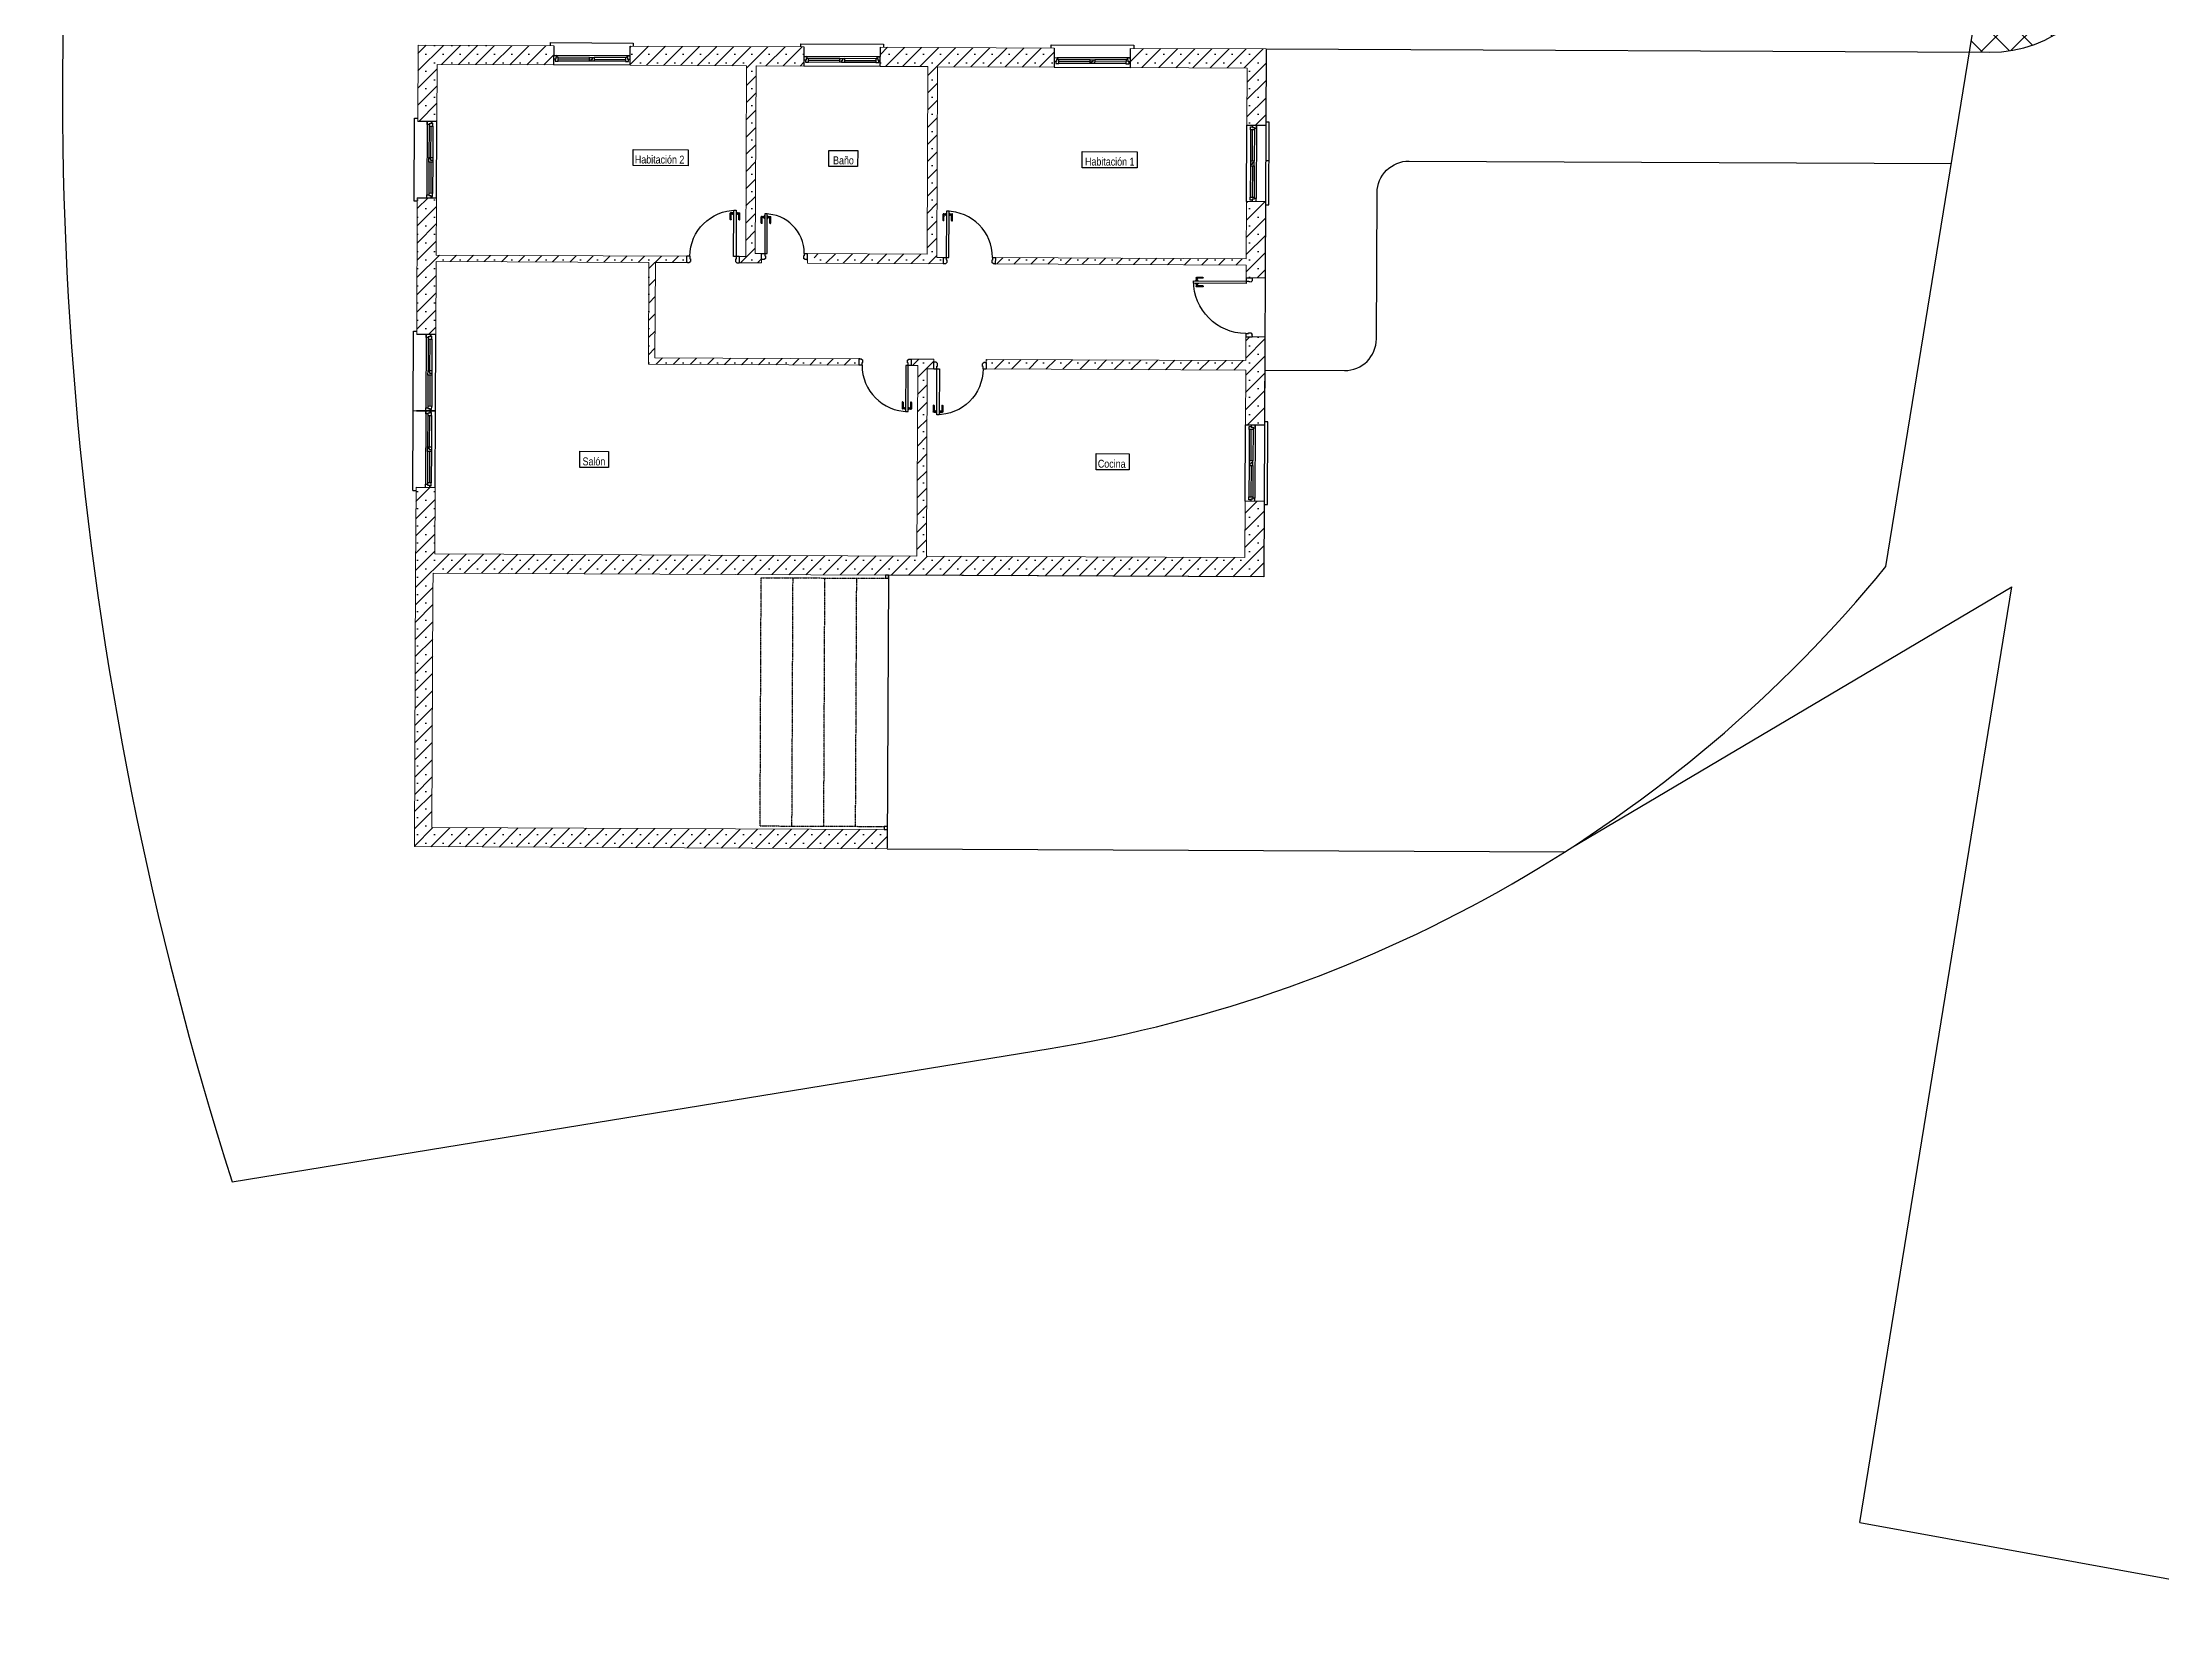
# Model space of a CAD drawing. Header units: millimetres. Extents: x 712192 to 1044287, y 40211 to 168571.
# Drawn here: x 826156 to 849976, y 40211 to 58137 of the extents above; entities that cross this region are included whole.
import ezdxf

# ---------------------------------------------------------------- set-up
doc = ezdxf.new("R2010")
doc.units = ezdxf.units.MM
doc.linetypes.add('ACAD_ISO10W100', pattern=[18, 12, -3, 0, -3])
for name, color, linetype in [('Aceras', 8, 'Continuous'), ('Carpinteria', 14, 'Continuous'), ('Cerramiento', 7, 'Continuous'), ('Cristal', 4, 'Continuous'), ('Fina', 2, 'Continuous'), ('Sombreado muros', 30, 'Continuous'), ('Textos', 5, 'Continuous')]:
    doc.layers.add(name, color=color, linetype=linetype)
for name, color, linetype, lineweight in [('Edificaciones', 6, 'Continuous', 18), ('Parcela', 1, 'Continuous', 30), ('Viales', 7, 'Continuous', 30)]:
    doc.layers.add(name, color=color, linetype=linetype, lineweight=lineweight)
doc.styles.add('basico', font='arial.ttf', dxfattribs={"width": 0.8})

# ---------------------------------------------------------------- blocks, each defined once
blk = doc.blocks.new('p825')
at = {"layer": 'Carpinteria'}
for p, q in [((-0.054, 0.68), (-0.054, 0.78)), ((-0.039, 0.785), (-0.049, 0.785)), ((-0.044, 0.675), (-0.049, 0.675)), ((-0.039, 0.68), (-0.039, 0.785)), ((-0.007, 0.785), (-0.017, 0.785)), ((-0.017, 0.765), (-0.017, 0.785)), ((-0.007, 0.765), (-0.017, 0.765)), ((-0.007, 0.754), (-0.007, 0.796)), ((0, 0.796), (-0.007, 0.796)), ((0, 0.754), (-0.007, 0.754)), ((0.04, 0.825), (0, 0.825)), ((0, 0.825), (0, 0)), ((0.04, 0), (0.04, 0.825)), ((0.04, 0.796), (0.047, 0.796)), ((0.04, 0.754), (0.047, 0.754)), ((0.047, 0.754), (0.047, 0.796)), ((0.047, 0.785), (0.057, 0.785)), ((0.047, 0.765), (0.057, 0.765)), ((0.057, 0.765), (0.057, 0.785)), ((0.079, 0.785), (0.089, 0.785)), ((0.079, 0.68), (0.079, 0.785)), ((0.084, 0.675), (0.089, 0.675)), ((0.094, 0.68), (0.094, 0.78)), ((-0.05, 0), (0, 0)), ((0, 0), (0.04, 0)), ((0, 0), (0, -0.04)), ((0.825, 0), (0.875, 0)), ((0.825, 0), (0.825, -0.04)), ((-0.01, -0.1), (-0.05, -0.1)), ((0.01, -0.08), (-0.01, -0.1)), ((0, -0.04), (0.01, -0.04)), ((0.01, -0.04), (0.01, -0.05)), ((0.01, -0.05), (0.01, -0.06)), ((0.01, -0.06), (0.01, -0.08)), ((0.825, -0.04), (0.815, -0.04)), ((0.815, -0.04), (0.815, -0.05)), ((0.815, -0.05), (0.815, -0.06)), ((0.815, -0.06), (0.815, -0.08)), ((0.815, -0.08), (0.84, -0.1)), ((0.86, -0.1), (0.84, -0.1)), ((0.86, -0.1), (0.875, -0.1))]:
    blk.add_line(p, q, dxfattribs=at)
for centre, radius, start, end in [((-0.049, 0.78), 0.005, 90, 180), ((-0.049, 0.68), 0.005, 180, 270), ((-0.044, 0.68), 0.005, 270, 0), ((-0.028, 0.812), 0.0294, 248.0255, 291.9745), ((-0.028, 0.738), 0.0294, 68.0255, 111.9745), ((0, 0), 0.825, 0, 90), ((0.068, 0.812), 0.0294, 248.0255, 291.9745), ((0.068, 0.738), 0.0294, 68.0255, 111.9745), ((0.084, 0.68), 0.005, 180, 270), ((0.089, 0.78), 0.005, 0, 90), ((0.089, 0.68), 0.005, 270, 0)]:
    blk.add_arc(centre, radius, start, end, dxfattribs=at)
at = {"layer": 'Cerramiento'}
for p, q in [((-0.05, 0), (-0.05, -0.1)), ((0.875, 0), (0.875, -0.1))]:
    blk.add_line(p, q, dxfattribs=at)
blk = doc.blocks.new('p725')
at = {"layer": 'Carpinteria'}
for p, q in [((-0.054, 0.58), (-0.054, 0.68)), ((-0.039, 0.685), (-0.049, 0.685)), ((-0.039, 0.58), (-0.039, 0.685)), ((-0.007, 0.685), (-0.017, 0.685)), ((-0.017, 0.665), (-0.017, 0.685)), ((-0.007, 0.654), (-0.007, 0.696)), ((0, 0.696), (-0.007, 0.696)), ((0.04, 0.725), (0, 0.725)), ((0, 0.725), (0, -0.04)), ((0.04, 0), (0.04, 0.725)), ((0.04, 0.696), (0.047, 0.696)), ((0.047, 0.654), (0.047, 0.696)), ((0.047, 0.685), (0.057, 0.685)), ((0.057, 0.665), (0.057, 0.685)), ((0.079, 0.685), (0.089, 0.685)), ((0.079, 0.58), (0.079, 0.685)), ((0.094, 0.58), (0.094, 0.68)), ((-0.044, 0.575), (-0.049, 0.575)), ((-0.007, 0.665), (-0.017, 0.665)), ((0, 0.654), (-0.007, 0.654)), ((0.04, 0.654), (0.047, 0.654)), ((0.047, 0.665), (0.057, 0.665)), ((0.084, 0.575), (0.089, 0.575)), ((-0.05, 0), (0, 0)), ((0, 0), (0.04, 0)), ((0.725, 0), (0.775, 0)), ((0.725, 0), (0.725, -0.04)), ((-0.01, -0.1), (-0.05, -0.1)), ((0.01, -0.08), (-0.01, -0.1)), ((0, -0.04), (0.01, -0.04)), ((0.01, -0.04), (0.01, -0.08)), ((0.725, -0.04), (0.715, -0.04)), ((0.715, -0.04), (0.715, -0.08)), ((0.74, -0.1), (0.715, -0.08)), ((0.76, -0.1), (0.74, -0.1)), ((0.76, -0.1), (0.775, -0.1))]:
    blk.add_line(p, q, dxfattribs=at)
for centre, radius, start, end in [((-0.049, 0.68), 0.005, 90, 180), ((-0.028, 0.712), 0.0294, 248.0255, 291.9745), ((-0.028, 0.638), 0.0294, 68.0255, 111.9745), ((0, 0), 0.725, 0, 90), ((0.068, 0.712), 0.0294, 248.0255, 291.9745), ((0.068, 0.638), 0.0294, 68.0255, 111.9745), ((0.089, 0.68), 0.005, 0, 90), ((-0.049, 0.58), 0.005, 180, 270), ((-0.044, 0.58), 0.005, 270, 0), ((0.084, 0.58), 0.005, 180, 270), ((0.089, 0.58), 0.005, 270, 0)]:
    blk.add_arc(centre, radius, start, end, dxfattribs=at)
at = {"layer": 'Cerramiento'}
for p, q in [((-0.05, 0), (-0.05, -0.1)), ((0.775, -0.1), (0.775, 0))]:
    blk.add_line(p, q, dxfattribs=at)
blk = doc.blocks.new('ven2')
at = {"layer": 'Carpinteria'}
for p, q in [((0, 0.5), (0.04, 0.5)), ((0.03, 0.3), (0, 0.3)), ((0.02, 0.3), (0.02, 0.2)), ((0.04, 0.4), (0.03, 0.4)), ((0.03, 0.4), (0.03, 0.3)), ((0.04, 0.5), (0.04, 0.4)), ((1, 0.5), (0.04, 0.5)), ((0.06, 0.4), (0.04, 0.4)), ((0.06, 0.2), (0.06, 0.4)), ((0.47, 0.4), (0.06, 0.4)), ((0.47, 0.2), (0.47, 0.4)), ((0.47, 0.4), (0.53, 0.4)), ((0.49, 0.2), (0.49, 0.3)), ((0.49, 0.3), (0.51, 0.3)), ((0.51, 0.3), (0.51, 0.4)), ((0.53, 0.4), (0.53, 0.2)), ((0.94, 0.4), (0.53, 0.4)), ((0.96, 0.4), (0.94, 0.4)), ((0.94, 0.4), (0.94, 0.2)), ((0.96, 0.4), (0.96, 0.5)), ((0.96, 0.5), (1, 0.5)), ((0.97, 0.4), (0.96, 0.4)), ((0.97, 0.3), (0.97, 0.4)), ((1, 0.3), (0.97, 0.3)), ((0.98, 0.2), (0.98, 0.3)), ((0.02, 0.2), (0.06, 0.2)), ((0.49, 0.2), (0.06, 0.2)), ((0.53, 0.2), (0.49, 0.2)), ((0.94, 0.2), (0.53, 0.2)), ((0.94, 0.2), (0.98, 0.2))]:
    blk.add_line(p, q, dxfattribs=at)
at = {"layer": 'Cerramiento'}
for p, q in [((0, 1), (0, 0)), ((1, 0), (1, 1))]:
    blk.add_line(p, q, dxfattribs=at)
at = {"layer": 'Cristal'}
for p, q in [((0.47, 0.3), (0.06, 0.3)), ((0.53, 0.3), (0.94, 0.3))]:
    blk.add_line(p, q, dxfattribs=at)
blk = doc.blocks.new('p625')
at = {"layer": 'Carpinteria'}
for p, q in [((-0.054, 0.48), (-0.054, 0.58)), ((-0.039, 0.585), (-0.049, 0.585)), ((-0.044, 0.475), (-0.049, 0.475)), ((-0.039, 0.48), (-0.039, 0.585)), ((-0.017, 0.565), (-0.017, 0.585)), ((-0.007, 0.585), (-0.017, 0.585)), ((-0.007, 0.565), (-0.017, 0.565)), ((0, 0.596), (-0.007, 0.596)), ((-0.007, 0.554), (-0.007, 0.596)), ((0, 0.554), (-0.007, 0.554)), ((0.04, 0.625), (0, 0.625)), ((0, 0.625), (0, -0.04)), ((0.04, 0), (0.04, 0.625)), ((0.04, 0.596), (0.047, 0.596)), ((0.04, 0.554), (0.047, 0.554)), ((0.047, 0.554), (0.047, 0.596)), ((0.047, 0.585), (0.057, 0.585)), ((0.047, 0.565), (0.057, 0.565)), ((0.057, 0.565), (0.057, 0.585)), ((0.079, 0.48), (0.079, 0.585)), ((0.079, 0.585), (0.089, 0.585)), ((0.084, 0.475), (0.089, 0.475)), ((0.094, 0.48), (0.094, 0.58)), ((-0.05, 0), (0, 0)), ((0, 0), (0.04, 0)), ((0.625, 0), (0.675, 0)), ((0.625, 0), (0.625, -0.04)), ((-0.01, -0.1), (-0.05, -0.1)), ((0.01, -0.08), (-0.01, -0.1)), ((0, -0.04), (0.01, -0.04)), ((0.01, -0.04), (0.01, -0.08)), ((0.625, -0.04), (0.615, -0.04)), ((0.615, -0.04), (0.615, -0.08)), ((0.64, -0.1), (0.615, -0.08)), ((0.66, -0.1), (0.64, -0.1)), ((0.66, -0.1), (0.675, -0.1))]:
    blk.add_line(p, q, dxfattribs=at)
for centre, radius, start, end in [((-0.049, 0.58), 0.005, 90, 180), ((-0.049, 0.48), 0.005, 180, 270), ((-0.044, 0.48), 0.005, 270, 0), ((-0.028, 0.612), 0.0294, 248.0255, 291.9745), ((-0.028, 0.538), 0.0294, 68.0255, 111.9745), ((0, 0), 0.625, 0, 90), ((0.068, 0.612), 0.0294, 248.0255, 291.9745), ((0.068, 0.538), 0.0294, 68.0255, 111.9745), ((0.084, 0.48), 0.005, 180, 270), ((0.089, 0.58), 0.005, 0, 90), ((0.089, 0.48), 0.005, 270, 0)]:
    blk.add_arc(centre, radius, start, end, dxfattribs=at)
at = {"layer": 'Cerramiento'}
for p, q in [((-0.05, -0.1), (-0.05, 0)), ((0.675, -0.1), (0.675, 0))]:
    blk.add_line(p, q, dxfattribs=at)

msp = doc.modelspace()

# ---------------------------------------------------------------- hatches: boundary and pattern name
at = {"layer": 'Aceras'}
h = msp.add_hatch(dxfattribs=at)
h.set_pattern_fill('ANSI37', color=256, scale=71.580675)
h.set_pattern_definition([(45, (270544.93, 3236.83), (-160.7032, 160.7032), []), (135, (270544.93, 3236.83), (-160.7032, -160.7032), [])])
h.paths.add_polyline_path([(757552, 126920, 0.414214), (755563, 127297), (722138, 104533), (722944, 103350)])
h.paths.add_polyline_path([(787790, 143539), (799687, 138960, 0.414214), (798865, 140810), (788304, 144875, 0.319675), (777176, 142017), (764778, 133574, 0.414214), (764401, 131584), (778150, 140948, -0.325822)])
h.paths.add_polyline_path([(824260, 129503), (824297, 129905, 0.335762), (823386, 131373), (810355, 136388, 0.414214), (808504, 135566)])
h.paths.add_polyline_path([(833260, 127573, 0.414214), (831409, 126751), (836939, 124623), (836986, 124935, 0.351854), (836085, 126485)])
h.paths.add_polyline_path([(852012, 118821, -0.378204), (856528, 111652), (854208, 97365, 0.414214), (855850, 98548), (857942, 111422, 0.375958), (852475, 120177), (844825, 123121, 0.414214), (842975, 122299)])
h.paths.add_polyline_path([(854898, 92685, 0.421729), (853678, 94333), (850815, 76534, 0.416122), (852466, 77716)])
h.paths.add_polyline_path([(851021, 68815, 0.414214), (849837, 70458), (847818, 58027), (848044, 58026, 0.369067), (849463, 59228)])
at = {"layer": 'Sombreado muros'}
h = msp.add_hatch(dxfattribs=at)
h.set_pattern_fill('SACNCR', color=256, scale=57.26454)
h.set_pattern_definition([(45, (270544.93, 3236.83), (-96.42192, 96.42192), []), (45, (270641.35, 3236.83), (-96.42192, 96.42192), [0, -136.361185])])
h.paths.add_polyline_path([(839912, 58063), (838388, 58069), (838387, 57855), (839697, 57849), (839694, 57206), (839908, 57205)])
h.paths.add_polyline_path([(837529, 58073), (835575, 58082), (835574, 57867), (836110, 57865), (836101, 55757), (834830, 55762), (834830, 55655), (836280, 55648), (836280, 55720), (836208, 55720), (836218, 57864), (837528, 57858)])
h.paths.add_polyline_path([(834716, 58086), (832761, 58095), (832761, 57880), (834070, 57874), (834061, 55730), (833989, 55730), (833989, 55659), (834239, 55658), (834240, 55765), (834168, 55765), (834178, 57873), (834715, 57871)])
h.paths.add_polyline_path([(831903, 58098), (830378, 58105), (830374, 57248), (830589, 57247), (830592, 57890), (831902, 57884)])
h.paths.add_polyline_path([(830582, 55674), (832974, 55663), (832969, 54518), (835333, 54507), (835333, 54579), (833041, 54589), (833046, 55663), (833398, 55661), (833399, 55733), (830582, 55745), (830585, 56388), (830370, 56389), (830363, 54853), (830578, 54852)])
h.paths.add_polyline_path([(839905, 56346), (839690, 56347), (839687, 55705), (836870, 55717), (836870, 55646), (839687, 55633), (839686, 55490), (839901, 55489)])
h.paths.add_polyline_path([(839898, 54827), (839683, 54828), (839682, 54559), (836765, 54573), (836765, 54465), (839681, 54452), (839679, 53835), (839893, 53835)])
h.paths.add_polyline_path([(839890, 52976), (839675, 52977), (839672, 52344), (836093, 52360), (836102, 54468), (836174, 54468), (836174, 54575), (835924, 54576), (835924, 54505), (835995, 54504), (835986, 52360), (830567, 52385), (830570, 53134), (830356, 53135), (830351, 52171), (830338, 49094), (835653, 49070), (835654, 49285), (835618, 49285), (830534, 49308), (830546, 51955), (830547, 52170), (839886, 52128)])

# ---------------------------------------------------------------- linework, layer by layer
at = {"layer": 'Carpinteria', "linetype": 'ACAD_ISO10W100'}
for p, q in [((834223, 49327), (834235, 52118)), ((834235, 52118), (835631, 52111)), ((834581, 49326), (834593, 52116)), ((834939, 49324), (834951, 52114)), ((835296, 49322), (835309, 52113)), ((834223, 49327), (835619, 49321))]:
    msp.add_line(p, q, dxfattribs=at)
at = {"layer": 'Carpinteria'}
for p, q in [((835667, 52147), (835631, 52147)), ((835631, 52147), (835631, 52111)), ((835631, 52111), (835667, 52111)), ((835667, 52111), (835667, 52147)), ((835619, 49321), (835618, 49285)), ((835654, 49321), (835619, 49321)), ((835654, 49285), (835654, 49321)), ((835618, 49285), (835654, 49285))]:
    msp.add_line(p, q, dxfattribs=at)
at = {"layer": 'Edificaciones'}
for p, q in [((831902, 57884), (831903, 58098)), ((832761, 57880), (832761, 58095)), ((834715, 57871), (834716, 58086)), ((835574, 57867), (835575, 58082)), ((837528, 57858), (837529, 58073)), ((838387, 57855), (838388, 58069)), ((834061, 55730), (834070, 57874)), ((834168, 55765), (834178, 57873)), ((836101, 55757), (836110, 57865)), ((836208, 55720), (836218, 57864)), ((837528, 57858), (836218, 57864)), ((839697, 57849), (838387, 57855)), ((839694, 57206), (839697, 57849)), ((830589, 57247), (830374, 57248)), ((839908, 57205), (839694, 57206)), ((830585, 56388), (830370, 56389)), ((839905, 56346), (839690, 56347)), ((833399, 55733), (830582, 55745)), ((834240, 55765), (834168, 55765)), ((834240, 55765), (834239, 55658)), ((836101, 55757), (834755, 55763)), ((834755, 55763), (834755, 55655)), ((832974, 55663), (830582, 55674)), ((832974, 55663), (832969, 54518)), ((833046, 55663), (833041, 54589)), ((833398, 55661), (833046, 55663)), ((833399, 55733), (833398, 55661)), ((834061, 55730), (833989, 55730)), ((833989, 55730), (833989, 55659)), ((834239, 55658), (833989, 55659)), ((836280, 55648), (834755, 55655)), ((836280, 55720), (836208, 55720)), ((836280, 55720), (836280, 55648)), ((839687, 55705), (836870, 55717)), ((836870, 55717), (836870, 55646)), ((839687, 55633), (836870, 55646)), ((839686, 55490), (839901, 55489)), ((830578, 54852), (830363, 54853)), ((839683, 54828), (839898, 54827)), ((835333, 54579), (833041, 54589)), ((835333, 54507), (835333, 54579)), ((836174, 54575), (835924, 54576)), ((835924, 54505), (835924, 54576)), ((836174, 54468), (836174, 54575)), ((839682, 54559), (836765, 54573)), ((836765, 54465), (836765, 54573)), ((835333, 54507), (832969, 54518)), ((835995, 54504), (835924, 54505)), ((835986, 52360), (835995, 54504)), ((836093, 52360), (836102, 54468)), ((836174, 54468), (836102, 54468)), ((839681, 54452), (836765, 54465)), ((830574, 53993), (830324, 53995)), ((839893, 53835), (839679, 53835)), ((830570, 53134), (830356, 53135)), ((839675, 52977), (839672, 52344)), ((839890, 52976), (839675, 52977)), ((830546, 51955), (830547, 52170))]:
    msp.add_line(p, q, dxfattribs=at)
for points in [[(831903, 58098), (830378, 58105), (830374, 57248)], [(831902, 57884), (830592, 57890), (830589, 57247)], [(834716, 58086), (832761, 58095)], [(837529, 58073), (835575, 58082)], [(839908, 57205), (839912, 58063), (838388, 58069)], [(834070, 57874), (832761, 57880)], [(834715, 57871), (834178, 57873)], [(836110, 57865), (835574, 57867)], [(830370, 56389), (830363, 54853)], [(830585, 56388), (830582, 55745)], [(839687, 55705), (839690, 56347)], [(839901, 55489), (839905, 56346)], [(830582, 55674), (830578, 54852)], [(839686, 55454), (839687, 55633)], [(839682, 54559), (839683, 54864)], [(839893, 53835), (839898, 54827)], [(839679, 53835), (839681, 54452)], [(830356, 53135), (830351, 52171)], [(830570, 53134), (830567, 52385), (835986, 52360)], [(830547, 52170), (839886, 52128), (839890, 52976)], [(830351, 52171), (830338, 49094), (835653, 49070), (835654, 49321)], [(836093, 52360), (839672, 52344)], [(830546, 51955), (830534, 49308), (835654, 49285)]]:
    msp.add_lwpolyline(points, dxfattribs=at)
at = {"layer": 'Fina'}
for p, q in [((831867, 58099), (831867, 58134)), ((831867, 58134), (832797, 58130)), ((832797, 58130), (832797, 58094)), ((834680, 58086), (834680, 58122)), ((834680, 58122), (835611, 58118)), ((835611, 58118), (835610, 58082)), ((837493, 58073), (837493, 58109)), ((837493, 58109), (838424, 58105)), ((838424, 58105), (838423, 58069)), ((832761, 57880), (831902, 57884)), ((835574, 57867), (834715, 57871)), ((837528, 57858), (838387, 57855)), ((830334, 56353), (830338, 57284)), ((830338, 57284), (830374, 57284)), ((830585, 56388), (830589, 57247)), ((839690, 56347), (839694, 57206)), ((839944, 57241), (839909, 57241)), ((839940, 56310), (839944, 57241)), ((830370, 56353), (830334, 56353)), ((839904, 56311), (839940, 56310)), ((830320, 53100), (830328, 54889)), ((830328, 54889), (830363, 54889)), ((830574, 53993), (830578, 54852)), ((830570, 53134), (830574, 53993)), ((839675, 52977), (839679, 53835)), ((839929, 53870), (839894, 53870)), ((839925, 52940), (839929, 53870)), ((830320, 53100), (830355, 53100)), ((839889, 52940), (839925, 52940))]:
    msp.add_line(p, q, dxfattribs=at)
at = {"layer": 'Parcela'}
msp.add_lwpolyline([(778766, 99988), (832631, 93802), (831104, 88161, -0.011935), (825299, 68584, 0.268033), (825763, 66425, -0.222067), (826768, 63154, 0.112349), (828288, 45326), (837483, 46825, 0.182692), (846878, 52243), (849837, 70458)], format="xyb", dxfattribs=at)
at = {"layer": 'Textos'}
for points in [[(833413, 56748), (832796, 56751), (832797, 56933), (833414, 56930)], [(835319, 56740), (834994, 56741), (834995, 56923), (835320, 56922)], [(838460, 56726), (837843, 56728), (837844, 56910), (838460, 56908)], [(832520, 53356), (832195, 53357), (832195, 53539), (832520, 53538)], [(838371, 53330), (837999, 53331), (838000, 53513), (838371, 53512)]]:
    msp.add_lwpolyline(points, close=True, dxfattribs=at)
at = {"layer": 'Viales'}
for p, q in [((839912, 58063), (839886, 52128)), ((839896, 54451), (840791, 54447)), ((835667, 52147), (835653, 49082)), ((839886, 52128), (835667, 52147)), ((843340, 49082), (848291, 52014)), ((835653, 49070), (843269, 49036)), ((846583, 41494), (853626, 40211))]:
    msp.add_line(p, q, dxfattribs=at)
for points in [[(839912, 58063), (848044, 58026, 0.369067), (849463, 59228), (851021, 68815, 0.417994), (849819, 70461), (840081, 71914)], [(841150, 54803), (841158, 56446, -0.414214), (841517, 56803), (847615, 56775)]]:
    msp.add_lwpolyline(points, format="xyb", dxfattribs=at)
msp.add_lwpolyline([(839907, 56810), (839943, 56810)], dxfattribs=at)
at = {"layer": 'Viales', "ltscale": 500}
msp.add_lwpolyline([(846583, 41494), (848291, 52014)], dxfattribs=at)
at = {"layer": 'Viales'}
msp.add_arc((840793, 54805), 358, 269.7438, 359.7438, dxfattribs=at)

# ---------------------------------------------------------------- block references
at = {"layer": 'Cerramiento'}
for name, p, xscale, yscale, zscale, rotation in [('p725', (833953, 55730), -715.8067457142452, 715.8067457142452, 715.8067457142453, 359.7437953114473), ('p725', (836316, 55720), 715.8067457142452, 715.8067457142452, 715.8067457142452, 359.7437953114473), ('p825', (839686, 55454), -715.8067457142453, 715.8067457142452, 715.8067457142453, 89.74379531162023), ('p725', (835888, 54505), 715.806745714245, 715.806745714245, 715.806745714245, 179.7437953114478), ('p725', (836210, 54468), -715.806745714245, 715.8067457142452, 715.8067457142453, 179.7437953114478)]:
    msp.add_blockref(name, p, dxfattribs=dict(at, xscale=xscale, yscale=yscale, zscale=zscale, rotation=rotation))
at = {"layer": 'Cerramiento', "xscale": 710.0802917653225, "yscale": 710.0802917653225, "zscale": 710.0802917653225}
msp.add_blockref('p625', (834275, 55765), dxfattribs=at)
at = {"layer": 'Fina', "yscale": 214.7420237142814, "zscale": 858.9680948570943}
for p, xscale, rotation in [((831902, 57884), 858.9680948570943, 359.7437953114473), ((834715, 57871), 858.9680948570943, 359.7437953114473), ((837528, 57858), 858.9680948570943, 359.7437953114473), ((830585, 56388), 858.9680948570943, 89.74379531144785), ((839690, 56347), -858.9680948570943, 269.7437953114479), ((830574, 53993), 858.9680948570943, 89.74379531144785), ((830570, 53134), 858.9680948570943, 89.74379531144785), ((839675, 52977), -858.9680948570943, 269.7437953114479)]:
    msp.add_blockref('ven2', p, dxfattribs=dict(at, xscale=xscale, rotation=rotation))

# ---------------------------------------------------------------- texts
at = {"layer": 'Textos', "style": 'basico', "width": 0.8}
for s, height, p in [('Habitación 2', 89.48, (832815, 56776)), ('Baño', 89.5, (835043, 56766)), ('Habitación 1', 89.48, (837875, 56753)), ('Salón', 89.5, (832227, 53381)), ('Cocina', 89.5, (838019, 53355))]:
    msp.add_text(s, height=height, rotation=359.7438, dxfattribs=at).set_placement(p)

doc.saveas('drawing.dxf')
